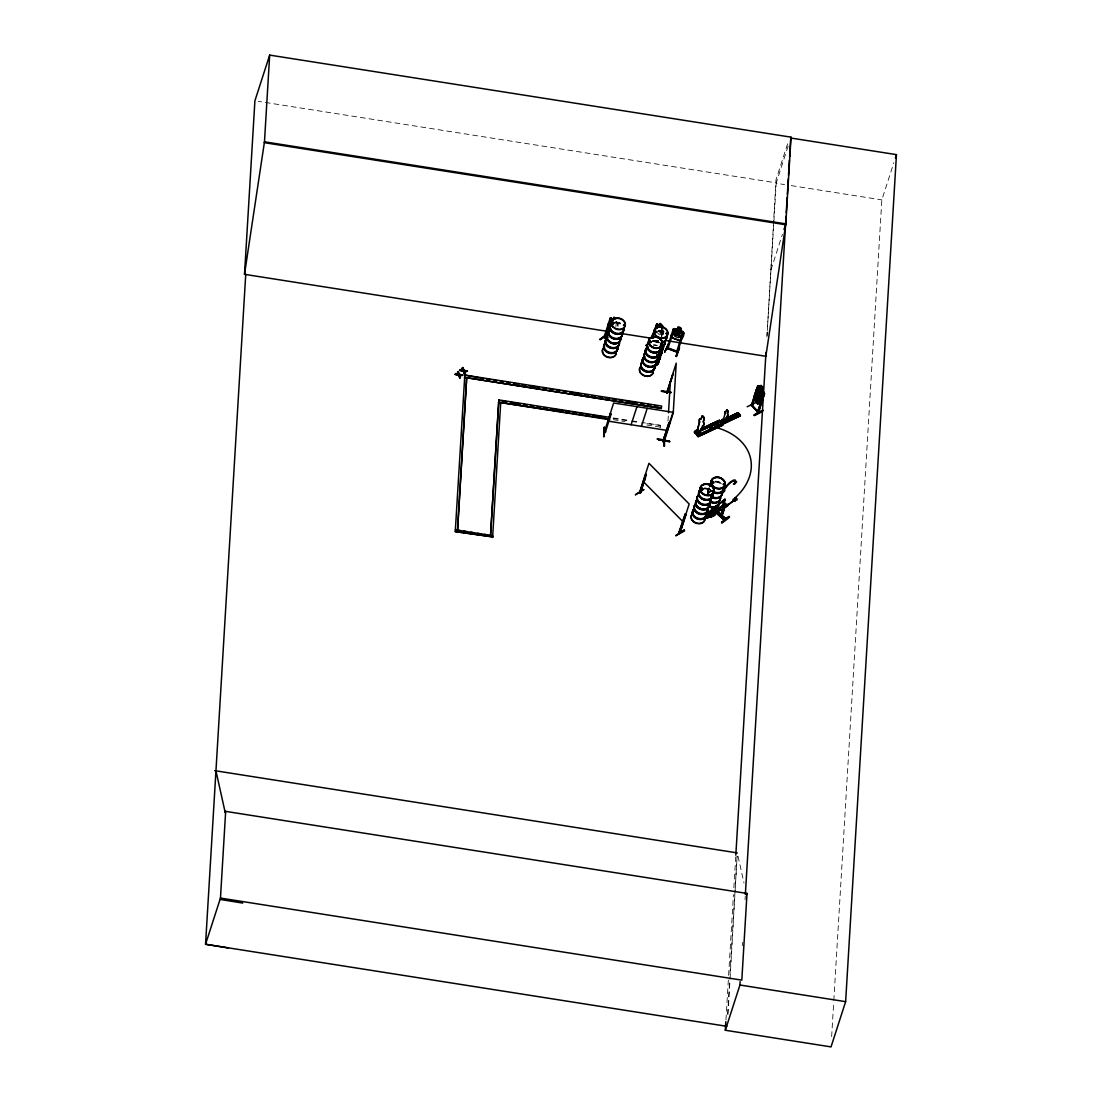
<?xml version="1.0" encoding="UTF-8"?>
<svg xmlns="http://www.w3.org/2000/svg" width="1102" height="1102" viewBox="0 0 1102 1102"><rect width="100%" height="100%" fill="white"/><g stroke="black" fill="none" stroke-linecap="round" stroke-linejoin="round"><path stroke-width="0.75" stroke-dasharray="5 3.75" d="M728.009 1014.363L737.1 856.35L729.772 978.245M767.033 335.655L767.24 332.225M767.336 330.504L776.001 179.75L787.902 142.902M660.194 427.672L660.484 425.358L641.956 422.438M667.991 421.102L668.391 414.462M725.942 1019.97L728.518 977.061M728.615 975.339L733.45 894.672M733.863 887.813L735.723 856.915M766.909 336.881L767.433 328.3M767.529 326.578L776.249 182.863L258.309 101.343M727.609 1014.295L729.676 979.967M742.28 945.764L742.486 942.348M745.048 899.687L745.255 896.27M831.652 1036.596L833.704 1002.228M833.815 1000.506L881.834 199.889L893.846 162.724M654.891 340.642L656.792 340.601M656.778 340.711L658.583 341.221A7.094 5.551 17.9 0 0 653.224 341.041M708.2 489.825L708.063 493.021A7.232 5.648 17.9 0 1 709.013 488.682M707.897 491.671L708.228 490.252L707.36 492.952M615.894 326.591L616.61 319.608M660.139 333.135L661.476 328.975M661.365 334.388L662.715 330.228M661.476 336.592C660.704 332.79 665.071 332.184 662.936 332.074M661.765 336.413L663.225 331.895M662.991 334.457L663.459 329.856M663.073 334.526L664.038 331.426M660.484 425.358L641.777 423.003M788.15 146.015L776.125 183.249L784.514 184.571M770.932 269.949L782.434 234.327M708.49 489.44L709.178 487.359M708.228 489.756L709.233 488.282M707.553 493.021L710.308 491.327M707.498 493.228L710.253 491.52A7.122 5.565 17.9 0 0 707.663 493.228M617.478 323.465L615.894 321.825M617.533 323.423L618.222 325.049L615.784 321.825M616.431 323.602L615.784 322.693M653.142 340.945L658.652 341.028M791.236 185.618L881.834 199.889M613.332 417.933L630.165 420.578M631.859 420.854L640.276 422.176M613.153 418.498L629.986 421.157M631.666 421.419L640.097 422.741M613.222 419.683L619.958 420.744M621.652 421.019L625.013 421.543M646.902 424.986L653.638 426.047M655.332 426.322L660.373 427.108M661.944 329.181L662.509 329.925L660.126 330.793L660.938 334.815M657.247 332.584L659.561 334.912M660.539 334.788L659.478 330.765M738.037 856.254L743.988 883.033M652.48 341.234A7.232 5.648 17.9 0 1 657.825 342.639M652.412 341.606A7.122 5.565 17.9 0 1 657.674 342.998M652.563 340.973A7.232 5.648 17.9 0 1 657.908 342.391M652.687 340.766A7.122 5.565 17.9 0 1 657.935 342.171M653.238 341A7.094 5.551 17.9 0 1 658.555 341.276M653.334 340.725A7.08 5.538 17.9 0 1 658.638 341M659.148 342.653A7.232 5.648 17.9 0 1 654.23 340.187M659.822 331.234A7.232 5.648 17.9 0 1 663.321 332.556M659.051 342.846A7.122 5.565 17.9 0 1 654.216 340.422M657.908 331.523A7.122 5.565 17.9 0 1 663.17 332.914M659.23 342.391A7.232 5.648 17.9 0 1 655.731 341.069M658.059 330.875A7.232 5.648 17.9 0 1 663.404 332.294M657.536 341.537A7.122 5.565 17.9 0 1 655.883 340.711M658.183 330.683A7.122 5.565 17.9 0 1 663.445 332.074M653.1 341.468A7.08 5.538 17.9 0 1 658.404 341.744M653.155 341.179A7.149 5.579 17.9 0 1 658.5 341.455M653.472 345.119A7.232 5.648 17.9 0 1 657.136 345.684M653.582 344.912A7.122 5.565 17.9 0 1 657.191 345.477M615.398 322.514A7.232 5.648 17.9 0 1 620.743 323.933M615.329 322.9A7.122 5.565 17.9 0 1 620.578 324.291M615.481 322.266A7.232 5.648 17.9 0 1 620.825 323.671M615.591 322.06A7.122 5.565 17.9 0 1 620.853 323.451M705.983 488.585A7.232 5.648 17.9 0 1 710.886 491.051M704.068 488.875A7.122 5.565 17.9 0 1 710.721 491.396M704.219 488.241A7.232 5.648 17.9 0 1 710.983 490.789M704.343 488.034A7.122 5.565 17.9 0 1 710.983 490.555M707.759 492.938A7.122 5.565 17.9 0 1 710.432 491.285M711.341 490.762A7.232 5.648 17.9 0 1 710.28 489.398M716.934 481.808A7.232 5.648 17.9 0 1 721.838 484.26M711.327 490.996A7.122 5.565 17.9 0 1 710.294 489.66M715.019 482.097A7.122 5.565 17.9 0 1 721.672 484.604M715.17 481.45A7.232 5.648 17.9 0 1 721.934 484.012M715.294 481.257A7.122 5.565 17.9 0 1 721.934 483.764M708.063 493.186A7.122 5.565 17.9 0 1 709.013 489.04M708.131 492.649A7.232 5.648 17.9 0 1 709.096 488.434M708.944 493.82A7.122 5.565 17.9 0 1 709.289 488.2M707.512 493.682A7.122 5.565 17.9 0 1 710.184 492.015M707.58 493.407A7.149 5.579 17.9 0 1 711.988 491.451M617.313 325.421L618.043 326.068L617.313 325.421"/><path stroke-width="1.5" d="M697.428 432.48C695.431 432.218 700.28 430.841 696.919 432.645M697.869 432.039L698.282 431.226M723.945 420.496L724.179 420M761.041 403.649L762.983 394.778M763.039 397.794L763.149 394.723L757.763 388.607L756.261 389.915L754.333 395.893L756.44 399.323L755.614 401.527L757.873 404.158L755.724 401.486L756.537 399.268L755.641 397.216L760.036 388.441L762.143 390.893L760.793 395.053L761.358 398.139L760.008 402.285L758.644 401.72L757.873 404.158M755.765 394.709L761.151 400.825L755.765 394.709L755.793 391.678M709.619 426.997L709.963 426.102M697.676 431.474L696.588 432.301L697.098 431.75M724.138 420.427L723.27 420.206M603.744 436.64L604.447 427.3L603.882 436.723L603.758 427.548L604.475 427.3M604.447 431.708C607.05 430.414 602.877 433.541 604.502 431.364M663.101 440.993L664.065 441.833L673.405 412.368L613.649 402.974L604.227 432.37L605.15 432.094M611.1 414.118L610.095 413.966L611.1 414.118L605.37 432.232M658.528 439.67L669.727 441.792C662.164 438.376 645.483 437.852 669.768 441.337L658.555 439.643M661.434 391.334L671.063 392.643M668.818 423.526L669.851 423.375L668.831 423.209L662.894 441.654L664.189 440.772M664.051 439.629L663.831 440.29M664.492 446.214L664.534 436.764M666.917 391.665C667.041 394.268 667.743 390.328 666.682 392.959L676.229 363.164L673.336 411.308L663.9 440.359M664.382 440.442L664.534 439.078M666.999 392.505L667.041 391.596M669.837 421.487L663.941 439.602M666.738 392.973L673.06 374.212M665.567 340.49L765.849 356.277L766.042 352.833M722.554 506.355L722.981 505.336L714.151 511.975M721.948 506.424L722.912 505.391M724.097 499.964L724.262 500.873L724.152 499.922M228.21 947.954L205.551 944.262L245.732 274.412L244.506 274.205L264.48 141.8L269.673 55.1L791.016 137.158L785.809 223.858L765.849 356.277M220.469 898.075L225.662 811.375L747.004 893.433L741.811 980.133L220.469 898.075L205.551 944.262L726.893 1026.32M455.264 531.591L492.801 536.908L455.264 531.591L464.81 375.066L661.641 406.046L661.352 408.374L464.521 377.394L661.352 408.374M466.587 379.446L457.55 530.186L466.697 377.724M498.82 399.916L490.542 535.379L498.82 399.916L609.957 417.41M492.608 537.473L500.707 402.574M668.487 412.795L670.388 381.264M789.624 156.704L790.74 138.012L896.449 154.638L845.633 1001.663L831.032 1046.9L725.323 1030.26L725.832 1021.678M735.819 855.207L765.986 352.323M725.323 1030.26L739.938 985.023L740.131 981.606M745.351 894.562L786.057 216.212M786.249 212.81L787.172 197.506M787.379 194.104L788.302 178.813M788.495 175.411L789.418 160.107M698.062 431.791L697.814 431.447M604.006 337.391L605.053 337.818L604.419 336.344M604.172 336.675L604.998 337.364M610.811 319.649L604.681 338.011L604.447 336.427M723.311 505.722L710.17 515.405M734.111 499.895L727.802 505.047L734.524 500.391M639.766 491.726C642.204 495.073 637.975 490.514 640.331 492.36M640.055 491.547L640.427 492.484M697.249 432.494L696.96 431.805L697.098 432.631M725.708 504.785L724.854 503.793L723.945 504.62L725.02 505.308M607.519 336.978L607.491 337.708M607.753 337.074L607.739 337.391A7.122 5.565 17.9 0 0 610.343 347.144A7.122 5.565 17.9 0 0 619.296 341.606M611.968 323.024L612.987 322.418M612.492 322.555L612.56 323.506M612.395 322.693L612.381 323.093A7.122 5.565 17.9 0 1 613.883 322.363M623.567 325.09L624.297 324.443L624.627 325.255M650.579 341.262L650.524 342.199M650.965 341.799L649.56 341.716M654.56 331.633L655.552 330.958M656.654 331.674L655.869 332.694M656.723 331.977L655.056 332.487L655.194 331.068M661.393 343.838L661.379 343.135L660.594 343.672M660.69 343.369L661.806 343.741M660.718 343.714L661.255 343.659M666.187 333.272L667.151 333.272M666.434 333.245L666.834 333.934M666.999 333.162L667.206 333.878M700.858 488.723L700.831 489.453M701.147 488.668L701.299 489.481M702.429 489.302L702.222 488.53M701.423 489.591L702.621 489.068M702.828 489.55L702.429 488.599M711.809 481.946L712.154 483.048L713.614 482.855M712.36 481.698L712.374 482.8M713.779 482.772L713.407 481.973A7.232 5.648 17.9 0 0 709.84 484.963M712.236 490.803L713.449 490.872L712.457 491.093M712.553 490.858L713.338 491.134M723.256 484.288L724.413 484.219L723.325 484.191M724.083 484.481L723.559 483.75L724.345 483.957M699.426 421.928L697.07 431.213L699.26 433.94L702.718 425.689A3.816 1.818 64.9 0 0 703.407 421.57L704.192 419.132A1.901 0.909 64.9 0 0 703.475 416.639A1.901 0.909 64.9 0 0 702.015 416.404L701.037 418.939A3.816 1.818 64.9 0 0 699.426 421.928L699.618 421.846A3.816 1.818 64.9 0 1 701.216 418.856L702.015 416.404M697.249 431.13L699.618 421.846M725.006 413.663L724.882 413.718A2.535 1.212 64.9 0 1 725.956 411.721L726.08 411.666A2.535 1.212 64.9 0 0 725.006 413.663L723.311 419.917L724.896 421.667L727.072 416.225A2.535 1.212 64.9 0 0 727.54 413.484L728.023 411.046M752.019 404.241C754.14 407.258 749.801 403.731 752.211 405.068M758.052 411.28L758.286 412.988L764.581 393.538L762.584 390.122L763.3 387.89L761.041 385.273L760.284 387.711L758.906 387.133L757.57 391.293L758.121 394.378L756.771 398.525L759.581 402.023L758.989 397.836C762.887 398.332 760.821 394.475 758.672 396.789L757.418 392.353L758.066 396.734C754.374 396.238 756.303 400.012 758.383 397.822L758.879 401.1L760.228 396.816L761.923 396.362L763.3 387.89M269.673 55.1L254.906 100.805L244.506 274.329L609.475 331.661M225.662 811.375L225.235 812.697L215.951 770.849M455.14 374.446L455.842 373.578L458.584 374.225L455.14 374.446L458.639 375.259L459.713 378.055L460.374 377.215L459.506 374.997L462.771 375.148L459.327 374.349L458.239 371.512L457.578 372.352L458.473 374.611M457.578 372.352L458.239 371.512M459.796 370.451L460.484 369.583L463.239 370.231L459.796 370.451L463.295 371.264L464.355 374.06L465.016 373.206L464.149 371.002L467.413 371.154L463.97 370.355L462.895 367.517L462.22 368.357L463.115 370.603M458.639 375.259L455.264 374.074M462.771 375.148L459.327 374.349M460.25 377.587L459.506 374.997M462.22 368.357L462.895 367.517M459.713 378.055L460.374 377.215M463.295 371.264L459.906 370.079M459.382 375.383L462.193 375.644M467.413 371.154L463.97 370.355M464.906 373.592L464.149 371.002M464.355 374.06L465.016 373.206M464.81 375.066L483.282 378.565M464.025 371.388L466.849 371.649M455.374 529.842L492.718 535.724M604.778 338.025L608.373 327.184M607.877 334.264L599.708 339.568L607.477 333.851M611.045 326.357L610.288 323.396L611.624 319.236L613.208 319.676L613.938 317.238L615.715 318.809M614.007 317.39L613.291 319.621L610.205 317.955L603.965 337.432L604.185 336.771M614.007 318.96L614.241 318.216M605.356 432.549L605.59 431.571M646.406 345.381L648.692 343.631M652.329 337.35L656.613 324.029L659.354 325.737M656.778 324.084L652.618 337.171A7.232 5.648 17.9 0 1 653.61 332.859M655.938 328.988C658.046 327.9 655.965 323.63 656.916 325.972M657.04 328.162L657.935 325.393L659.409 325.903L660.153 323.465L662.633 325.958L661.916 328.189M661.71 328.231L662.522 325.958L660.153 323.465M631.115 424.738L636.97 406.638M641.392 426.35L647.232 408.25M673.887 330.38L672.812 330.311L673.887 330.38L667.784 348.811C669.933 347.681 665.911 346.675 667.054 348.48L673.308 328.975L674.686 328.603C678.501 331.922 676.78 323.795 681.312 328.575L680.416 330.917L681.931 332.322L680.581 336.468L678.253 337.598L674.975 336.372L673.79 333.947L675.14 329.787L677.138 329.705L677.895 327.377M668.583 344.072L664.644 352.144L668.515 343.976M682.331 333.851L683.405 333.92L682.331 333.851L676.559 352.075L676.959 350.946M675.939 356.345L679.452 348.067M666.986 348.439L677.441 352.309L683.722 332.873M679.411 347.681L676.532 356.566M667.178 393.221L672.633 374.969M635.496 494.812L643.747 489.619M639.89 492.208L645.689 474.108L646.378 474.797L640.207 493.145L640.744 492.195M640.317 493.145L645.345 477.965M663.955 441.806L662.853 441.613L668.831 423.209M670.223 421.543L664.148 439.836M700.459 434.918L700.583 433.43L697.786 435.538L695.004 432.094L697.511 430.923L697.552 429.67L695.059 430.841L695.252 432.934L719.923 421.474M695.004 432.094L697.814 429.987M790.74 138.012L791.016 137.158M695.899 433.196L696.533 431.213L697.538 432.466L697.111 434.34L697.759 432.356L696.753 431.116L696.12 433.086L697.111 434.34M697.552 429.67L697.18 430.841L699.646 433.899M702.718 425.689L702.525 425.771A3.816 1.818 64.9 0 0 703.214 421.653L704.013 419.215A1.901 0.909 64.9 0 0 703.283 416.721A1.901 0.909 64.9 0 0 701.822 416.501M700.28 434.367L700.583 433.43M675.857 535.655L684.259 530.117L675.857 535.655L684.549 530.888L684.246 530.103M679.355 532.128L680.058 532.9L685.899 514.799L685.21 514.124L679.08 532.528L679.851 533.161L689.163 503.986L648.954 463.295L639.587 492.498M679.769 533.079L678.984 532.362L685.21 514.124M679.424 532.225L679.507 531.481M715.983 427.466L712.691 423.388L715.983 427.466A65.431 46.105 -11 0 1 734.993 497.966M719.578 421.253L719.358 420.275L722.747 425.152L698.076 436.64L722.76 425.152L722.251 424.518M723.601 419.724L721.934 420.496L723.642 418.884L721.672 420.537L724.014 423.554L740.324 415.592M783.99 229.519L785.023 226.309M722.526 421.24L722.953 419.917L723.339 421.997L723.105 419.848L723.339 421.997M723.642 418.884L721.7 420.565M725.956 411.721L726.989 409.765M723.78 422.796L740.337 415.482M724.772 421.722L726.948 416.28A2.535 1.212 64.9 0 0 727.416 413.539L727.967 411.404M725.447 422.011L725.571 422.383M730.53 416.322L732.775 418.884M732.196 415.537L734.442 418.099M733.684 414.848L735.929 417.41M736.467 413.553L738.698 416.115M739.676 414.917C741.88 417.038 736.77 410.826 738.629 413.677M706.781 518.009C705.005 512.871 724.551 497.581 716.961 510.543L707.47 518.064L707.388 516.356L704.729 518.353L705.432 516.067L708.531 512.802M704.729 518.353L705.514 516.135M712.126 509.372L724.923 499.302L712.126 509.372L725.212 499.661L723.119 506.328L722.444 505.735L724.276 500.79M712.402 509.634L712.319 508.766M747.211 406.762L756 402.492M716.865 510.46L718.532 505.336M716.603 512.719L724.841 519.924L716.782 512.361M751.523 405.164L757.818 385.659L758.796 385.81M758.272 387.532L752.074 405.853L755.338 396.582M722.76 506.011L724.882 499.275L724.992 500.239M724.345 504.73L720.46 516.08L724.193 504.578L725.667 503.545L724.593 503.986L720.543 516.025M721.149 515.474L724.854 503.793M721.19 516.562L724.923 505.226L721.039 516.576L721.879 515.943M725.447 503.338L724.799 504.165M721.838 516.08L725.46 504.688L724.593 503.986M725.667 503.545L724.909 505.239M721.893 516.218L725.763 504.592L724.689 505.267M725.736 506.755L727.981 504.303L727.871 505.529L725.736 506.755L727.981 504.303M725.97 506.948L728.202 504.496M721.893 522.858C728.064 514.841 735.365 514.221 721.879 522.871L721.548 522.1M757.57 412.313L763.438 394.089L764.375 394.654L763.438 394.089M762.295 398.456L757.529 412.093M758.396 412.313L758.176 412.974L764.485 393.483L758.686 385.755L760.228 387.546M758.81 412.176L758.603 412.823L751.412 405.095M725.86 518.904L717.678 511.714L726.122 518.973M754.112 415.234C765.477 407.768 766.579 410.013 754.388 415.619L754.126 414.793L763.011 410.288M895.403 157.875L896.449 154.638M746.577 894.755L747.004 893.433M673.267 329.071L674.713 328.685L682.868 331.647L680.554 330.889M671.338 335.036L671.71 337.653L679.962 340.725C682.317 338.948 685.458 334.071 682.785 331.702M668.652 343.686L664.699 352.103M671.71 337.653L679.962 340.725M668.377 347.86L667.881 348.783M681.312 328.575L677.758 327.349M676.366 351.896L677.702 351.235L677.399 352.323M676.105 356.359L679.479 347.736M722.361 506.892L722.513 506.135M751.399 405.026L758.217 412.906M612.023 322.803L613.635 322.514A7.232 5.648 17.9 0 0 612.216 323.244M655.869 332.212L655.676 331.275M649.312 341.276L650.373 342.653M649.574 341.262L649.643 342.212M650.938 341.951L650.111 342.446M702.525 488.902L702.098 489.687M702.456 489.495L702.002 488.682M701.065 489.55L702.773 489.453M712.636 490.473L713.297 490.624M707.966 514.207L715.584 508.628L712.526 513.298L704.646 518.271M708.462 512.829L716.438 506.397M724.744 519.965L716.631 512.678M677.882 332.942L675.65 329.829L677.027 333.19C671.366 334.195 675.099 336.964 677.62 333.961L679.948 337.253L678.474 333.754C686.119 331.606 677.468 330.862 678.019 332.983M717.03 510.529L707.47 518.064M760.352 391.43C761.62 389.819 765.339 392.532 760.862 392.698L761.496 397.078L760.256 392.643C758.176 395.026 755.972 391.031 759.925 391.596L759.347 387.408L760.49 391.251M756.344 390.012L757.859 388.551M761.055 400.88L762.543 399.558M613.58 323.423L613.621 322.666M655.566 331.041L655.277 332.225M656.089 332.281L656.365 331.55M649.23 341.317L650.4 341.262M650.869 342.639L650.951 341.634M666.751 333.575L666.793 333.024M700.886 488.585L701.065 488.971M702.663 489.632L701.767 489.908M711.837 481.794L713.008 481.753M605.205 432.549L604.268 432.411M723.89 500.391L724.703 499.977M724.221 500.859L725.102 500.239M710.459 515.653L723.105 506.231M714.068 513.931L721.039 509.179L714.578 513.931M714.523 514.331L720.818 509.399M721.59 522.183L729.248 516.383M610.081 319.001L610.549 319.842M608.276 323.919L608.387 326.867L608.456 323.919M645.924 345.339L649.188 343.686M635.468 494.66L643.706 489.495M709.895 426.295L710.804 425.84M732.995 417.741L733.326 416.859M645.689 474.108L646.089 474.976M685.899 514.799L684.934 514.303M679.163 531.839L680.237 532.128M610.343 324.47L611.128 325.31M657.756 323.974L659.492 325.848M646.254 345.656L649.037 343.92M754.333 395.893L761.207 403.718L758.548 401.775M752.335 405.398L757.983 411.473M716.314 506.397L718.628 505.226M726.604 410.04L727.182 409.834M697.731 430.579L694.329 432.012L697.387 430.538M702.029 428.416L719.358 420.275M700.541 429.215L719.289 420.509L722.568 424.587L721.934 423.953M700.9 429.656L719.399 421.06M699.577 430.648L718.049 421.97M725.956 418.347L738.175 412.616M699.908 430.827L718.38 422.19M740.324 415.495L737.899 412.74L726.246 418.691L738.326 413.264M738.56 413.291L721.948 421.033L721.479 420.427M737.128 414.338L722.182 421.322L737.183 414.393M723.477 422.755L738.188 415.619M723.298 422.686L739.897 415.068M697.304 435.469L720.143 424.559M738.478 415.991L723.67 423.127M697.249 435.386L721.948 423.774M740.365 415.33L723.243 422.603M699.012 435.166L722.072 424.339M740.406 415.853L724 423.554M699.164 435.359L722.65 424.353M694.315 431.984L698.131 436.681L697.621 436.075L722.581 424.573M697.952 436.268L722.581 424.738M655.249 332.212L656.696 331.743M701.34 488.723L702.236 488.627M717.595 511.989L725.819 519.166M667.068 347.695L668.253 348.136M676.724 351.648L677.675 352.061M676.6 351.304L677.771 351.69M710.129 426.143L712.03 426.818M711.658 427.769L710.349 427.907L709.688 426.818M613.428 323.699L612.684 323.616M624.379 325.283L623.636 325.007M701.726 488.393L701.134 489.205M732.031 417.465L733.229 416.694M711.369 427.851L709.757 427.08M610.288 318.051L611.417 317.955M604.364 431.984L605.26 432.218M751.95 404.158L751.853 404.916M751.729 404.82L757.336 386.967L757.956 387.684M757.79 385.824L758.699 385.865M613.291 323.947L612.092 323.175M649.904 341.014L651.227 342.075M701.561 488.282L702.594 488.668M706.699 517.94L707.525 517.954M694.949 432.769L695.472 433.403L718.559 422.603L695.031 432.893M696.974 435.249L697.621 436.075M697.621 436.034L698.089 434.601M661.448 390.838L671.159 392.395L661.448 391.196M264.48 141.8L785.809 223.858M264.204 142.654L785.547 224.712M621.376 333.534L650.263 338.08M486.685 379.102L490.073 379.639M493.462 380.176L496.864 380.713M500.253 381.237L503.655 381.774M507.044 382.311L510.433 382.849M513.835 383.372L518.918 384.185M522.32 384.708L525.709 385.245M529.098 385.783L539.277 387.381M542.68 387.918L546.069 388.455M549.471 388.992L552.86 389.516M556.248 390.053L559.651 390.59M563.039 391.127L566.428 391.651M569.83 392.188L581.704 394.061M585.093 394.599L588.496 395.136M591.884 395.659L595.287 396.197M598.675 396.734L602.064 397.271M605.466 397.794L608.855 398.332M612.244 398.869L615.646 399.406M619.035 399.943L622.437 400.467M625.826 401.004L637.7 402.877M641.102 403.415L644.491 403.938M647.88 404.475L651.282 405.013M654.671 405.55L658.059 406.073M502.002 401.004L507.058 401.803M510.419 402.326L520.53 403.924M523.891 404.448L527.266 404.985M530.627 405.508L534.002 406.046M537.363 406.569L540.738 407.106M544.099 407.63L547.474 408.167M550.835 408.69L562.626 410.55M566.001 411.074L569.362 411.611M572.737 412.134L576.098 412.671M579.473 413.195L582.834 413.732M586.209 414.256L589.57 414.793M592.945 415.316L604.722 417.176M608.166 418.898L498.531 402.23L609.668 419.724M607.794 421.06L667.55 430.469M457.068 530.103L460.457 530.641M463.859 531.178L467.248 531.715M470.65 532.238L474.039 532.776M477.442 533.313L480.83 533.85M484.233 534.387L487.621 534.911M214.725 770.656L737.293 852.907M739.938 985.023L845.633 1001.663M220.042 899.397L242.702 903.089M613.111 322.5L613.759 323.203A7.122 5.565 17.9 0 0 612.106 323.864M612.891 323.533L613.773 322.927M711.066 426.075L711.878 426.57M668.308 348.039L676.642 351.139M676.518 351.428L667.123 348.094L677.468 351.937M664.065 445.8L664.354 437.122L664.051 446.131M713.049 481.602L713.104 481.973M649.615 342.446L649.161 341.661M611.335 318.023L613.208 319.676M707.994 514.276L705.459 516.135M679.328 531.839L680.017 532.789M643.113 481.395L683.323 522.086M697.511 430.923L699.357 433.224M682.868 331.647L683.805 332.983M666.145 333.713L667.261 333.438M624.655 324.759L623.512 324.966M727.458 410.247L727.899 411.115M659.148 326.523L658.349 325.903M462.344 367.985L463.239 370.231M457.702 371.98L458.584 374.225M462.771 367.889L463.846 370.727M463.405 370.892L464.479 373.688M458.129 371.884L459.203 374.721M458.763 374.887L459.823 377.683M612.919 320.296L612.065 319.718M671.504 334.98L671.821 337.611M713.476 482.125L713.407 482.497A7.122 5.565 17.9 0 0 710.625 484.04M612.065 322.955L612.092 323.478A7.232 5.648 17.9 0 1 613.649 322.817M734.993 498.517A1.433 0.785 53.2 0 1 735.929 497.76A1.433 0.785 53.2 0 1 737.073 499.605A1.433 0.785 53.2 0 1 735.75 499.716M659.106 351.924A7.122 5.565 17.9 0 1 651.034 357.737A7.122 5.565 17.9 0 1 646.406 348.549M657.811 355.822A7.08 5.538 17.9 0 1 648.899 361.332A7.08 5.538 17.9 0 1 646.351 351.483M659.395 351.373A7.232 5.648 17.9 0 1 650.29 356.993A7.232 5.648 17.9 0 1 647.687 346.937M659.519 352.571A7.122 5.565 17.9 0 1 649.574 356.249A7.122 5.565 17.9 0 1 647.852 346.731M657.109 354.679A7.094 5.551 17.9 0 1 650.579 362.145A7.094 5.551 17.9 0 1 645.056 352.778M660.98 346.083A7.122 5.565 17.9 0 1 652.921 351.91A7.122 5.565 17.9 0 1 648.293 342.722M659.313 351.621A7.232 5.648 17.9 0 1 651.103 357.544A7.232 5.648 17.9 0 1 646.406 348.204M660.718 346.923A7.122 5.565 17.9 0 1 652.646 352.75A7.122 5.565 17.9 0 1 648.017 343.562M660.924 346.634A7.232 5.648 17.9 0 1 652.715 352.544A7.232 5.648 17.9 0 1 648.017 343.204M660.373 344.885A7.232 5.648 17.9 0 1 653.72 352.488A7.232 5.648 17.9 0 1 648.1 342.956M654.505 366.153A7.122 5.565 17.9 0 1 646.433 371.966A7.122 5.565 17.9 0 1 641.805 362.778M653.224 370.052A7.08 5.538 17.9 0 1 645.18 375.851A7.08 5.538 17.9 0 1 640.579 366.704M654.712 365.85A7.232 5.648 17.9 0 1 645.607 371.484A7.232 5.648 17.9 0 1 643.003 361.428M654.946 367.118A7.232 5.648 17.9 0 1 644.835 370.851A7.232 5.648 17.9 0 1 643.086 361.167M654.932 366.801A7.122 5.565 17.9 0 1 644.973 370.479A7.122 5.565 17.9 0 1 643.265 360.96M656.269 362.654A7.122 5.565 17.9 0 1 646.309 366.319A7.122 5.565 17.9 0 1 644.601 356.8M656.324 360.864A7.232 5.648 17.9 0 1 647.218 366.484A7.232 5.648 17.9 0 1 644.615 356.442M656.406 360.602A7.232 5.648 17.9 0 1 647.301 366.236A7.232 5.648 17.9 0 1 644.698 356.18M653.142 370.341A7.094 5.551 17.9 0 1 645.083 376.14A7.094 5.551 17.9 0 1 640.469 366.98M656.393 360.326A7.122 5.565 17.9 0 1 648.32 366.139A7.122 5.565 17.9 0 1 643.692 356.952M657.577 356.566A7.08 5.538 17.9 0 1 649.546 362.365A7.08 5.538 17.9 0 1 644.932 353.205M657.095 354.844A7.149 5.579 17.9 0 1 650.524 362.351A7.149 5.579 17.9 0 1 644.959 352.929M664.809 341.537A7.232 5.648 17.9 0 1 661.117 347.433M651.902 338.107A7.232 5.648 17.9 0 1 653.1 337.116M665.043 342.791A7.232 5.648 17.9 0 1 661.2 347.185M651.985 337.859A7.232 5.648 17.9 0 1 653.183 336.854M665.029 342.488A7.122 5.565 17.9 0 1 661.241 346.799M652.177 337.625A7.122 5.565 17.9 0 1 653.362 336.633M666.49 336A7.122 5.565 17.9 0 1 662.853 341.813M653.458 338.259A7.122 5.565 17.9 0 1 653.789 332.639M666.214 336.84A7.122 5.565 17.9 0 1 662.591 342.653M652.563 337.625A7.122 5.565 17.9 0 1 653.527 333.465M666.421 336.537A7.232 5.648 17.9 0 1 662.729 342.446M652.549 337.336A7.232 5.648 17.9 0 1 653.514 333.121M666.503 336.289A7.232 5.648 17.9 0 1 662.812 342.185M664.602 341.827A7.122 5.565 17.9 0 1 660.98 347.64M663.321 345.725A7.08 5.538 17.9 0 1 659.699 351.51M661.889 350.229A7.122 5.565 17.9 0 1 658.266 356.042M660.291 355.505A7.232 5.648 17.9 0 1 656.613 361.415M660.277 355.23A7.122 5.565 17.9 0 1 656.654 361.029M661.765 352.557A7.122 5.565 17.9 0 1 657.99 356.883M661.82 350.767A7.232 5.648 17.9 0 1 658.142 356.676M660.208 355.767A7.232 5.648 17.9 0 1 656.516 361.663M661.903 350.519A7.232 5.648 17.9 0 1 658.225 356.414M660.002 356.056A7.122 5.565 17.9 0 1 656.379 361.869M658.721 359.968A7.08 5.538 17.9 0 1 655.111 365.754M663.073 346.469A7.08 5.538 17.9 0 1 659.464 352.254M662.605 344.733A7.149 5.579 17.9 0 1 659.575 352.034M658.638 360.244A7.094 5.551 17.9 0 1 655.015 366.043M623.636 328.217A7.122 5.565 17.9 0 1 617.382 334.319A7.122 5.565 17.9 0 1 609.833 327.514M610.15 326.096A7.122 5.565 17.9 0 1 610.935 324.856M623.897 327.377A7.122 5.565 17.9 0 1 615.825 333.203A7.122 5.565 17.9 0 1 611.197 324.016M621.845 336.124A7.122 5.565 17.9 0 1 611.417 337.928A7.122 5.565 17.9 0 1 610.494 328.851M622.01 333.203A7.122 5.565 17.9 0 1 622.162 334.705M623.828 327.928A7.232 5.648 17.9 0 1 615.632 333.837A7.232 5.648 17.9 0 1 610.935 324.498M623.911 327.666A7.232 5.648 17.9 0 1 615.715 333.575A7.232 5.648 17.9 0 1 611.018 324.25M620.798 338.879A7.094 5.551 17.9 0 1 610.866 342.543A7.094 5.551 17.9 0 1 609.158 333.052M620.729 337.116A7.08 5.538 17.9 0 1 611.817 342.626A7.08 5.538 17.9 0 1 609.254 332.776M622.217 332.914A7.232 5.648 17.9 0 1 613.125 338.534A7.232 5.648 17.9 0 1 610.522 328.492M622.299 332.652A7.232 5.648 17.9 0 1 614.103 338.576A7.232 5.648 17.9 0 1 609.406 329.236M622.286 332.377A7.122 5.565 17.9 0 1 614.213 338.19A7.122 5.565 17.9 0 1 609.585 329.002M620.77 339.099A7.149 5.579 17.9 0 1 610.783 342.791A7.149 5.579 17.9 0 1 609.062 333.231M617.575 348.935A7.122 5.565 17.9 0 1 607.615 352.612A7.122 5.565 17.9 0 1 605.907 343.08M616.128 351.345A7.08 5.538 17.9 0 1 607.216 356.855A7.08 5.538 17.9 0 1 604.667 347.006M617.616 347.144A7.232 5.648 17.9 0 1 608.524 352.764A7.232 5.648 17.9 0 1 605.921 342.722M617.712 346.882A7.232 5.648 17.9 0 1 608.607 352.516A7.232 5.648 17.9 0 1 606.004 342.46M620.633 339.333A7.08 5.538 17.9 0 1 610.728 342.998A7.08 5.538 17.9 0 1 609.02 333.52M616.059 351.621A7.094 5.551 17.9 0 1 608.001 357.434A7.094 5.551 17.9 0 1 603.386 348.26M617.685 346.607A7.122 5.565 17.9 0 1 609.626 352.42A7.122 5.565 17.9 0 1 604.998 343.232M619.035 342.446A7.122 5.565 17.9 0 1 610.963 348.273A7.122 5.565 17.9 0 1 606.334 339.085M619.241 342.157A7.232 5.648 17.9 0 1 611.031 348.067A7.232 5.648 17.9 0 1 606.334 338.727M619.324 341.895A7.232 5.648 17.9 0 1 611.114 347.805A7.232 5.648 17.9 0 1 606.417 338.479M712.195 497.098A7.122 5.565 17.9 0 1 701.037 498.38A7.122 5.565 17.9 0 1 702.346 489.178M712.374 494.192A7.122 5.565 17.9 0 1 712.526 495.68M712.636 493.352A7.122 5.565 17.9 0 1 707.883 499.413A7.122 5.565 17.9 0 1 699.357 495.129A7.122 5.565 17.9 0 1 702.621 488.338M710.762 499.192A7.122 5.565 17.9 0 1 701.809 504.73A7.122 5.565 17.9 0 1 699.247 494.826M712.567 493.903A7.232 5.648 17.9 0 1 707.746 500.046A7.232 5.648 17.9 0 1 699.067 495.693A7.232 5.648 17.9 0 1 702.387 488.792M712.65 493.641A7.232 5.648 17.9 0 1 707.828 499.785A7.232 5.648 17.9 0 1 699.15 495.445A7.232 5.648 17.9 0 1 702.47 488.544M709.495 503.091A7.122 5.565 17.9 0 1 701.423 508.904A7.122 5.565 17.9 0 1 696.808 499.716A7.094 5.551 17.9 0 0 701.437 508.89A7.094 5.551 17.9 0 0 709.481 503.077A7.149 5.579 17.9 0 1 701.395 509.041A7.149 5.579 17.9 0 1 696.74 499.812M711.107 500.404A7.232 5.648 17.9 0 1 700.996 504.137A7.232 5.648 17.9 0 1 699.26 494.467M711.203 500.143A7.232 5.648 17.9 0 1 701.079 503.876A7.232 5.648 17.9 0 1 699.343 494.206M711.176 499.84A7.122 5.565 17.9 0 1 701.23 503.518A7.122 5.565 17.9 0 1 699.508 493.999M709.371 503.573A7.149 5.579 17.9 0 1 701.271 509.427A7.149 5.579 17.9 0 1 696.616 500.198M705.211 517.568A7.122 5.565 17.9 0 1 695.555 518.133A7.122 5.565 17.9 0 1 693.461 510.047M706.162 513.422A7.122 5.565 17.9 0 1 706.313 514.909M704.908 517.32A7.122 5.565 17.9 0 1 696.836 523.133A7.122 5.565 17.9 0 1 692.208 513.945M707.925 509.923A7.122 5.565 17.9 0 1 697.965 513.587A7.122 5.565 17.9 0 1 696.257 504.069M707.98 508.132A7.232 5.648 17.9 0 1 698.875 513.752A7.232 5.648 17.9 0 1 696.271 503.697M708.063 507.87A7.232 5.648 17.9 0 1 698.957 513.491A7.232 5.648 17.9 0 1 696.354 503.449M704.839 517.596A7.149 5.579 17.9 0 1 696.74 523.45A7.149 5.579 17.9 0 1 692.097 514.221M708.049 507.581A7.122 5.565 17.9 0 1 699.977 513.408A7.122 5.565 17.9 0 1 695.348 504.22M705.39 517.348A7.232 5.648 17.9 0 1 695.596 517.912A7.232 5.648 17.9 0 1 693.461 509.703M706.368 513.119A7.232 5.648 17.9 0 1 706.52 514.634M705.473 517.086A7.232 5.648 17.9 0 1 695.679 517.651A7.232 5.648 17.9 0 1 693.544 509.441M706.451 512.871A7.232 5.648 17.9 0 1 706.272 515.819M705.473 516.742A7.122 5.565 17.9 0 1 695.83 517.293A7.122 5.565 17.9 0 1 693.737 509.22M706.437 512.582A7.122 5.565 17.9 0 1 706.258 515.488M709.261 503.821A7.122 5.565 17.9 0 1 701.189 509.647A7.122 5.565 17.9 0 1 696.56 500.46M723.477 488.902A7.122 5.565 17.9 0 1 712.718 492.126M723.587 486.574A7.122 5.565 17.9 0 1 714.633 492.112M709.798 485.872A7.122 5.565 17.9 0 1 713.573 481.546M723.518 487.112A7.232 5.648 17.9 0 1 720.639 492.718A7.232 5.648 17.9 0 1 712.746 491.905M723.615 486.85A7.232 5.648 17.9 0 1 714.509 492.484M709.592 486.147A7.232 5.648 17.9 0 1 713.421 481.753M721.975 491.561A7.122 5.565 17.9 0 1 719.138 497.085A7.122 5.565 17.9 0 1 711.382 496.272M721.714 492.401A7.122 5.565 17.9 0 1 718.862 497.925A7.122 5.565 17.9 0 1 711.107 497.112M720.446 496.299A7.122 5.565 17.9 0 1 717.609 501.823A7.122 5.565 17.9 0 1 709.84 501.011M721.906 492.112A7.232 5.648 17.9 0 1 719.027 497.718A7.232 5.648 17.9 0 1 711.134 496.892M721.989 491.85A7.232 5.648 17.9 0 1 719.11 497.457A7.232 5.648 17.9 0 1 711.217 496.63M720.35 496.616A7.122 5.565 17.9 0 1 711.396 502.154M718.545 504.551A7.122 5.565 17.9 0 1 717.774 505.79M713.38 507.747A7.122 5.565 17.9 0 1 708.118 506.355M710.225 511.81A7.122 5.565 17.9 0 1 706.781 510.502M717.54 507.292A7.122 5.565 17.9 0 1 717.209 508.711M719 500.804A7.122 5.565 17.9 0 1 710.046 506.341M716.341 510.557A7.232 5.648 17.9 0 1 713.628 512.237M708.214 511.962A7.232 5.648 17.9 0 1 706.547 511.121M717.471 507.857A7.232 5.648 17.9 0 1 717.14 509.289M716.424 510.295A7.232 5.648 17.9 0 1 715.239 511.3M708.297 511.7A7.232 5.648 17.9 0 1 706.63 510.86M717.554 507.595A7.232 5.648 17.9 0 1 717.223 509.041M719.083 502.856A7.232 5.648 17.9 0 1 717.967 505.57M715.239 507.251A7.232 5.648 17.9 0 1 709.826 506.975M719.014 501.093A7.232 5.648 17.9 0 1 718.049 505.308M715.322 506.989A7.232 5.648 17.9 0 1 709.908 506.713M720.212 497.043A7.122 5.565 17.9 0 1 711.258 502.581M720.322 496.782A7.149 5.579 17.9 0 1 711.327 502.333M715.859 510.529A7.122 5.565 17.9 0 1 708.696 516.549M715.763 510.832A7.122 5.565 17.9 0 1 708.6 516.838M716.162 510.791A7.122 5.565 17.9 0 1 713.49 512.444M717.264 508.118A7.122 5.565 17.9 0 1 716.934 509.537M715.845 510.653A7.149 5.579 17.9 0 1 708.655 516.686M714.137 511.631L707.994 516.59L710.914 513.064L708.985 513.573L709.192 512.871L711.658 512.141L715.143 508.463L712.057 512.196L714.137 511.631M600.273 339.581L607.987 333.892L600.259 339.568M660.415 324.456L661.668 326.702L660.415 324.456M676.89 330.435L675.554 334.595L678.832 335.821L680.168 331.661L676.89 330.435M678.322 328.065L678.074 328.809L680.182 329.594L680.43 328.851L678.322 328.065M707.966 425.592L711.176 429.904L707.966 425.592M710.473 424.422L713.683 428.733L710.473 424.422M715.198 422.218L718.408 426.529L715.198 422.218M716.865 421.432L720.074 425.758L716.865 421.432M735.406 413.911L737.541 416.79L735.406 413.911M705.735 516.122L705.294 517.458L706.575 515.502L705.735 516.122M708.806 513.587L708.145 515.667L712.884 512.196L713.559 510.116L708.806 513.587M756.551 400.825L757.666 403.139L756.551 400.825M761.248 386.292L762.364 388.607L761.248 386.292M716.259 513.009L724.413 520.24L716.286 512.981M736.563 481.767L734.593 484.246L733.464 484.081L734.538 483.282A8.017 2.424 -48.7 0 0 730.695 482.538A8.017 2.424 -48.7 0 0 723.78 491.327L724.841 490.528L722.76 493.076L721.534 492.993L722.609 492.195A9.601 2.907 -48.7 0 1 730.888 481.684A9.601 2.907 -48.7 0 1 735.502 482.566L736.563 481.767M760.793 395.039L758.699 392.587L760.793 395.053M760.228 396.816L758.121 394.378L760.228 396.83M650.359 345.491A7.094 5.551 17.9 0 0 662.15 344.816A7.094 5.551 17.9 0 0 654.037 336.606A7.135 5.579 17.9 0 0 650.332 345.518A7.135 5.579 17.9 0 0 662.178 344.83A7.135 5.579 17.9 0 0 654.023 336.592A7.094 5.551 17.9 0 0 650.359 345.491M650.221 345.904A7.08 5.538 17.9 0 0 661.999 345.229A7.08 5.538 17.9 0 0 653.899 337.033A7.08 5.538 17.9 0 0 650.221 345.904M655.855 335.407A7.094 5.551 17.9 0 0 667.647 334.719A7.094 5.551 17.9 0 0 659.533 326.509A7.094 5.551 17.9 0 0 655.855 335.407M655.731 335.821A7.08 5.538 17.9 0 0 667.495 335.132A7.08 5.538 17.9 0 0 659.409 326.95A7.08 5.538 17.9 0 0 655.731 335.821M659.616 351.813A7.094 5.551 17.9 0 0 663.239 346.014A7.094 5.551 17.9 0 1 659.602 351.841M613.263 326.784A7.094 5.551 17.9 0 0 625.068 326.096A7.094 5.551 17.9 0 0 616.955 317.886A7.094 5.551 17.9 0 0 613.263 326.784M613.139 327.198A7.08 5.538 17.9 0 0 624.917 326.523A7.08 5.538 17.9 0 0 616.817 318.326A7.08 5.538 17.9 0 0 613.139 327.198M702.002 492.759A7.122 5.565 17.9 0 0 713.821 492.071A7.122 5.565 17.9 0 0 705.693 483.847A7.122 5.565 17.9 0 0 702.002 492.759M701.864 493.186A7.122 5.565 17.9 0 0 713.683 492.511A7.122 5.565 17.9 0 0 705.556 484.274A7.122 5.565 17.9 0 0 701.864 493.186M701.933 492.938A7.149 5.579 17.9 0 0 713.793 492.25A7.149 5.579 17.9 0 0 705.638 483.985A7.149 5.579 17.9 0 0 701.933 492.938M712.953 485.968A7.122 5.565 17.9 0 0 724.772 485.293A7.122 5.565 17.9 0 0 716.644 477.056A7.122 5.565 17.9 0 0 712.953 485.968M712.815 486.409A7.122 5.565 17.9 0 0 724.634 485.72A7.122 5.565 17.9 0 0 716.507 477.497A7.122 5.565 17.9 0 0 712.815 486.409M712.87 486.161A7.149 5.579 17.9 0 0 724.744 485.486A7.149 5.579 17.9 0 0 716.576 477.221A7.149 5.579 17.9 0 0 712.87 486.161M733.298 499.785A1.433 0.785 53.2 0 0 735.062 501.341A1.433 0.785 53.2 0 0 734.593 499.289A1.433 0.785 53.2 0 0 733.298 499.785"/></g></svg>
